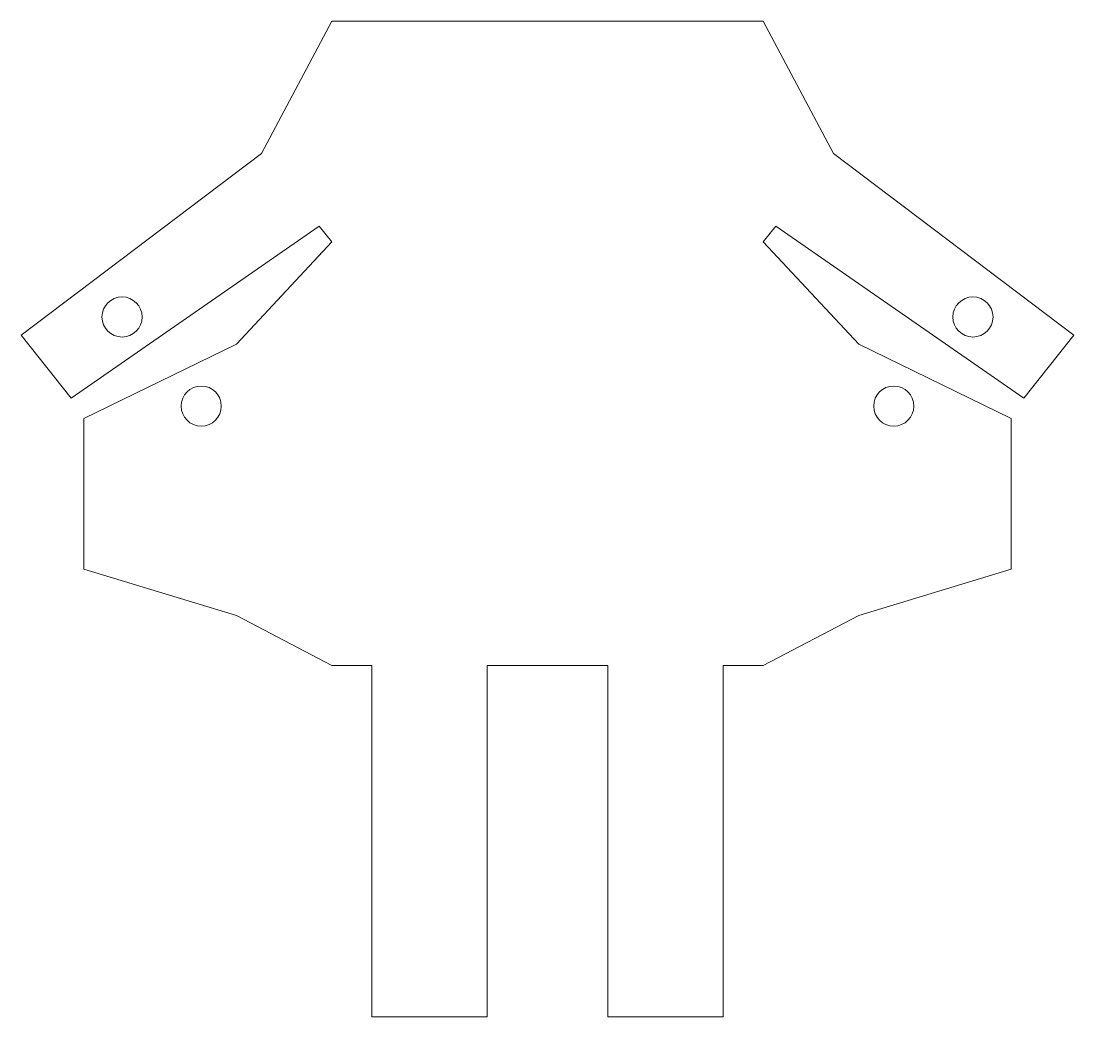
# Model space of a CAD drawing. Header units: millimetres. Extents: x -61.4 to -9, y -37.1 to 12.5.
import ezdxf

# ---------------------------------------------------------------- set-up
doc = ezdxf.new("R2010")
doc.units = ezdxf.units.MM

msp = doc.modelspace()

# ---------------------------------------------------------------- linework, layer by layer
at = {"color": 7, "linetype": 'Continuous', "lineweight": 15}
for p, q in [((-49.462, 5.941), (-45.962, 12.541)), ((-45.962, 12.541), (-24.462, 12.541)), ((-24.462, 12.541), (-20.962, 5.941)), ((-49.462, 5.941), (-61.436, -3.102)), ((-20.962, 5.941), (-8.989, -3.102)), ((-58.946, -6.233), (-46.585, 2.324)), ((-45.962, 1.541), (-46.585, 2.324)), ((-24.462, 1.541), (-23.84, 2.324)), ((-11.479, -6.233), (-23.84, 2.324)), ((-50.712, -3.559), (-45.962, 1.541)), ((-24.462, 1.541), (-19.712, -3.559)), ((-58.946, -6.233), (-61.436, -3.102)), ((-11.479, -6.233), (-8.989, -3.102)), ((-58.312, -7.259), (-50.712, -3.559)), ((-19.712, -3.559), (-12.112, -7.259)), ((-58.312, -7.259), (-58.312, -14.759)), ((-12.112, -7.259), (-12.112, -14.759)), ((-50.712, -17.059), (-58.312, -14.759)), ((-12.112, -14.759), (-19.712, -17.059)), ((-45.962, -19.559), (-50.712, -17.059)), ((-19.712, -17.059), (-24.462, -19.559)), ((-45.962, -19.559), (-43.962, -19.559)), ((-43.962, -19.559), (-43.962, -37.059)), ((-38.212, -37.059), (-38.212, -19.559)), ((-38.212, -19.559), (-32.212, -19.559)), ((-32.212, -19.559), (-32.212, -37.059)), ((-26.462, -37.059), (-26.462, -19.559)), ((-26.462, -19.559), (-24.462, -19.559)), ((-43.962, -37.059), (-38.212, -37.059)), ((-32.212, -37.059), (-26.462, -37.059))]:
    msp.add_line(p, q, dxfattribs=at)
for centre in [(-56.404, -2.198), (-14.02, -2.198), (-52.462, -6.635), (-17.962, -6.635)]:
    msp.add_circle(centre, 1, dxfattribs=at)

doc.saveas('drawing.dxf')
